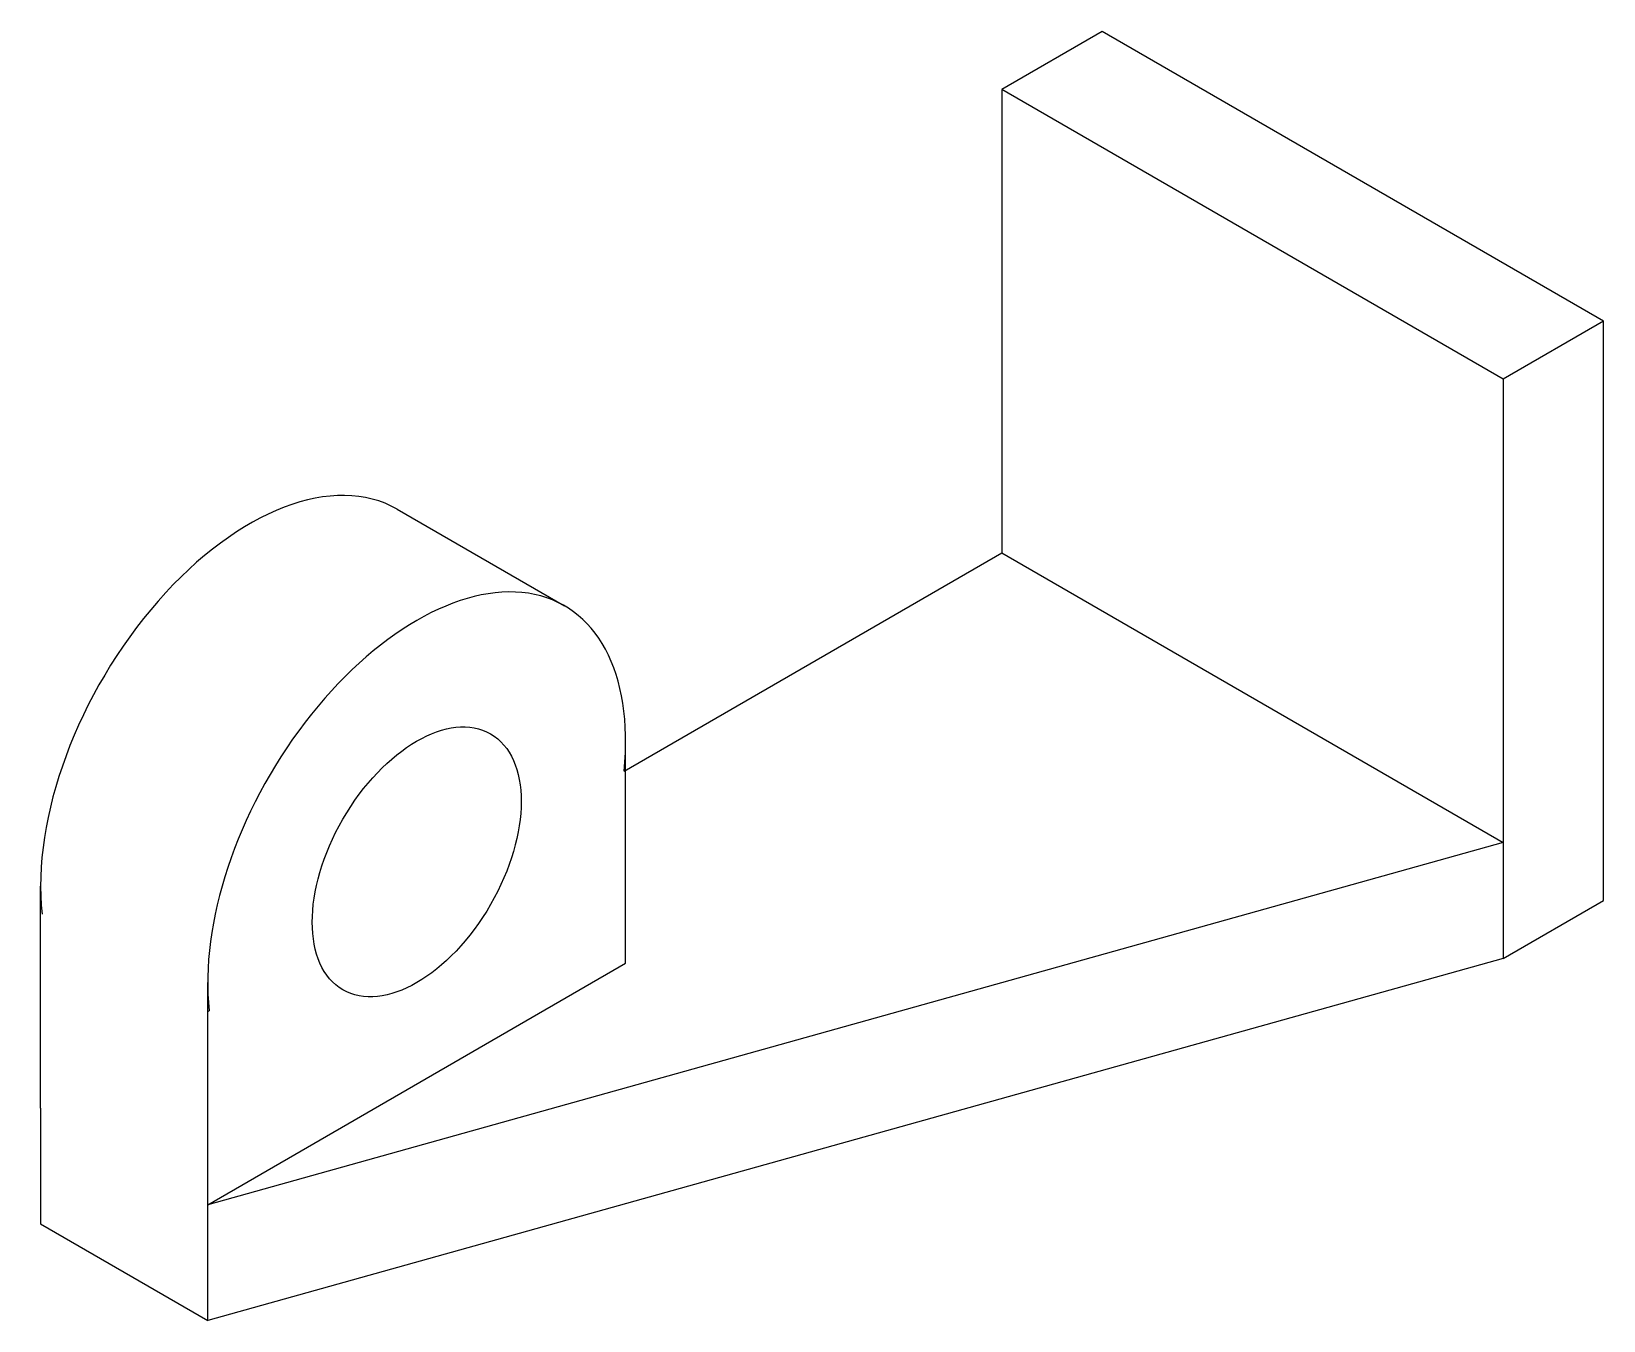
# Model space of a CAD drawing. Header units: millimetres. Extents: x 2587 to 2750, y 1461 to 1595.
import ezdxf

# ---------------------------------------------------------------- set-up
doc = ezdxf.new("R2010")
doc.units = ezdxf.units.MM

msp = doc.modelspace()

# ---------------------------------------------------------------- linework, layer by layer
for p, q in [((2698.37, 1594.55), (2687.97, 1588.55)), ((2750.33, 1564.55), (2698.37, 1594.55)), ((2687.97, 1588.55), (2687.97, 1540.55)), ((2739.94, 1558.55), (2687.97, 1588.55)), ((2750.33, 1564.55), (2739.94, 1558.55)), ((2750.33, 1504.55), (2750.33, 1564.55)), ((2739.94, 1558.55), (2739.94, 1510.55)), ((2625.34, 1545.07), (2642.66, 1535.07)), ((2648.85, 1517.96), (2687.97, 1540.55)), ((2687.97, 1540.55), (2739.94, 1510.55)), ((2649, 1498.05), (2649, 1521.05)), ((2739.94, 1510.55), (2605.7, 1473.05)), ((2739.94, 1510.55), (2739.94, 1498.55)), ((2588.38, 1483.05), (2588.38, 1506.05)), ((2739.94, 1498.55), (2750.33, 1504.55)), ((2739.94, 1498.55), (2605.7, 1461.05)), ((2605.7, 1473.05), (2649, 1498.05)), ((2605.7, 1473.05), (2605.7, 1496.05)), ((2605.7, 1493.05), (2605.86, 1493.14)), ((2588.38, 1483.05), (2588.38, 1471.05)), ((2605.7, 1461.05), (2605.7, 1473.05)), ((2588.38, 1471.05), (2605.7, 1461.05))]:
    msp.add_line(p, q)
for centre, start_param in [((2610.03, 1518.55), 3.141593), ((2627.35, 1508.55), 2.235905)]:
    msp.add_ellipse(centre, major_axis=(-15.31, -26.52), ratio=0.57735, start_param=start_param, end_param=5.618077)
msp.add_ellipse((2627.35, 1508.55), major_axis=(-7.65, -13.26), ratio=0.57735)

doc.saveas('drawing.dxf')
